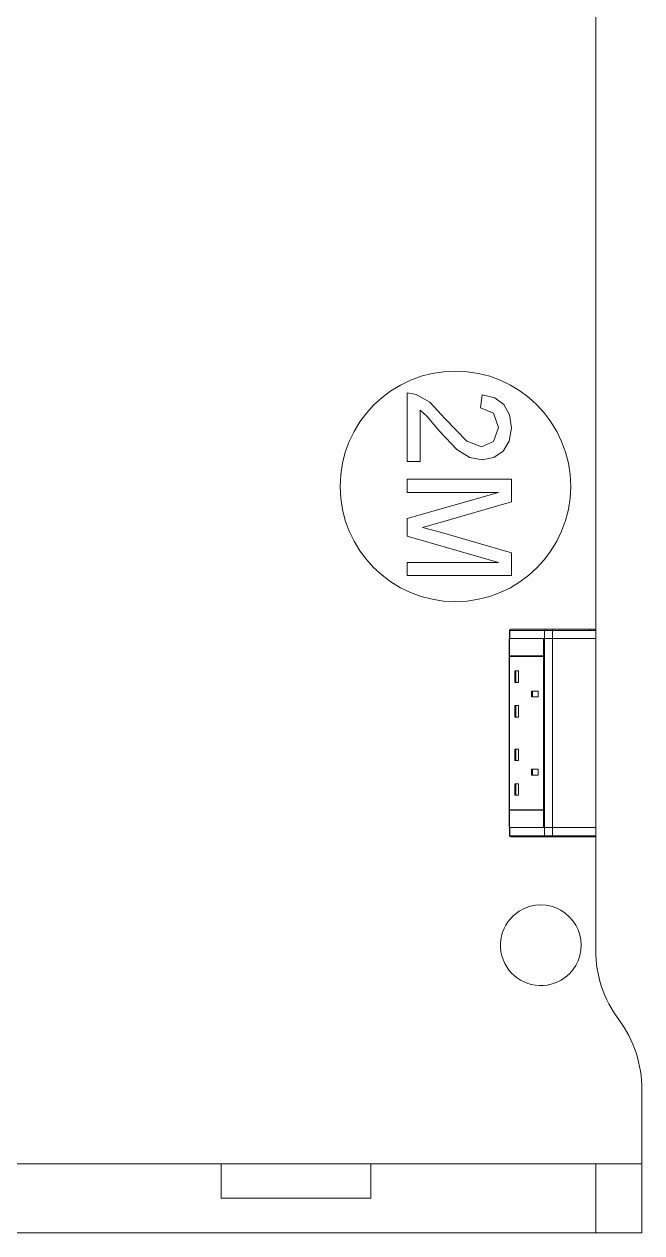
# Model space of a CAD drawing. Header units: millimetres. Extents: x 155920 to 295199, y -4084 to 97293.
# Drawn here: x 227338 to 227874, y 32621 to 33670 of the extents above; entities that cross this region are included whole.
import ezdxf

# ---------------------------------------------------------------- set-up
doc = ezdxf.new("R2010")
doc.units = ezdxf.units.MM
doc.header["$MEASUREMENT"] = 0
doc.layers.add('I-FURN', color=8, linetype='CONTINUOUS', lineweight=9)

msp = doc.modelspace()

# ---------------------------------------------------------------- linework, layer by layer
at = {"layer": 'I-FURN'}
for p, q in [((227834.2, 33143.6), (227834.2, 33975.9)), ((227834.2, 33975.9), (227834.2, 33143.6)), ((227678.4, 33348.3), (227670.6, 33349.6)), ((227670.6, 33349.6), (227670.6, 33290.2)), ((227690.4, 33341.5), (227678.4, 33348.3)), ((227703.5, 33327.3), (227690.4, 33341.5)), ((227735.6, 33348.1), (227734.2, 33336.8)), ((227746.6, 33345.4), (227735.6, 33348.1)), ((227754.5, 33339.5), (227746.6, 33345.4)), ((227759.4, 33330.7), (227754.5, 33339.5)), ((227681.9, 33290.2), (227681.9, 33334.6)), ((227681.9, 33334.6), (227687.7, 33329.5)), ((227687.7, 33329.5), (227698.6, 33316.5)), ((227734.2, 33336.8), (227745.6, 33332.1)), ((227745.6, 33332.1), (227749.8, 33319.6)), ((227761.1, 33319.3), (227759.4, 33330.7)), ((227722.4, 33307.8), (227703.5, 33327.3)), ((227749.8, 33319.6), (227745.5, 33307.5)), ((227759.2, 33307.9), (227761.1, 33319.3)), ((227698.6, 33316.5), (227714.1, 33300.3)), ((227735.2, 33302.9), (227722.4, 33307.8)), ((227745.5, 33307.5), (227735.2, 33302.9)), ((227753.8, 33299.1), (227759.2, 33307.9)), ((227714.1, 33300.3), (227725.1, 33293.7)), ((227745.7, 33293.5), (227753.8, 33299.1)), ((227670.6, 33290.2), (227681.9, 33290.2)), ((227725.1, 33293.7), (227735.8, 33291.6)), ((227735.8, 33291.6), (227745.7, 33293.5)), ((227670.6, 33274.7), (227670.6, 33263.4)), ((227761.1, 33274.7), (227670.6, 33274.7)), ((227761.1, 33255.2), (227761.1, 33274.7)), ((227670.6, 33263.4), (227749.8, 33263.4)), ((227749.8, 33263.4), (227670.6, 33240.7)), ((227697.3, 33236.7), (227761.1, 33255.2)), ((227670.6, 33240.7), (227670.6, 33225.4)), ((227684, 33233), (227697.3, 33236.7)), ((227670.6, 33225.4), (227749.8, 33202.6)), ((227698.4, 33229), (227684, 33233)), ((227761.1, 33210.8), (227698.4, 33229)), ((227749.8, 33202.6), (227670.6, 33202.6)), ((227670.6, 33202.6), (227670.6, 33191.3)), ((227761.1, 33191.3), (227761.1, 33210.8)), ((227670.6, 33191.3), (227761.1, 33191.3)), ((227759.4, 33136.6), (227759.4, 33143.6)), ((227759.6, 33143.6), (227759.4, 33143.6)), ((227759.4, 33136.6), (227759.4, 33143.6)), ((227759.4, 33136.6), (227759.4, 33143.6)), ((227789.8, 33143.6), (227759.6, 33143.6)), ((227759.6, 33143.6), (227759.6, 33136.6)), ((227759.7, 33144.4), (227759.7, 33144.4)), ((227760.4, 33144.6), (227790.6, 33144.6)), ((227760.4, 33144.6), (227790.6, 33144.6)), ((227796.7, 33143.6), (227789.8, 33143.6)), ((227789.8, 33143.6), (227789.8, 33136.6)), ((227829.2, 33144.6), (227790.6, 33144.6)), ((227790.6, 33144.6), (227796.2, 33144.6)), ((227796.2, 33144.6), (227833.2, 33144.6)), ((227834.2, 33143.6), (227796.7, 33143.6)), ((227796.7, 33143.6), (227796.7, 33136.6)), ((227829.2, 33143.6), (227829.2, 33144.6)), ((227833.2, 33144.6), (227829.2, 33144.6)), ((227833.2, 33144.6), (227833.2, 33144.6)), ((227834.2, 33143.6), (227834.2, 33136.6)), ((227834.2, 33143.6), (227834.2, 33136.6)), ((227759.2, 33136.5), (227759.2, 33121.5)), ((227789, 33136.5), (227759.2, 33136.5)), ((227759.6, 33136.6), (227759.4, 33136.6)), ((227759.4, 32972.6), (227759.4, 33136.5)), ((227789.8, 33136.6), (227759.6, 33136.6)), ((227789, 33121.5), (227789, 33136.5)), ((227789, 33136.5), (227791.5, 33136.5)), ((227789.2, 33136.5), (227789.2, 33121.5)), ((227789.8, 33136.5), (227789.2, 33136.5)), ((227796.7, 33136.6), (227789.8, 33136.6)), ((227789.8, 33136.5), (227796.7, 33136.5)), ((227789.8, 32972.6), (227789.8, 33136.5)), ((227834.2, 33136.6), (227796.7, 33136.6)), ((227796.7, 33136.5), (227834.2, 33136.5)), ((227796.7, 32972.6), (227796.7, 33136.5)), ((227834.2, 33136.5), (227834.2, 32972.6)), ((227834.2, 32972.6), (227834.2, 33136.5)), ((227759.2, 33121.5), (227789, 33121.5)), ((227759.2, 33121), (227759.2, 32988)), ((227759.2, 33121), (227789, 33121)), ((227759.6, 33121.5), (227759.6, 33121)), ((227789, 32988), (227789, 33121)), ((227789.2, 33121), (227789.2, 32988)), ((227764.2, 33108.4), (227767.1, 33108.4)), ((227764.2, 33098.4), (227764.2, 33108.4)), ((227764.9, 33098.4), (227764.9, 33108.4)), ((227767.1, 33098.4), (227767.1, 33108.4)), ((227764.2, 33098.4), (227767.1, 33098.4)), ((227778.5, 33090.9), (227784.3, 33090.9)), ((227778.5, 33085.9), (227778.5, 33090.9)), ((227779.3, 33085.9), (227779.3, 33090.9)), ((227784.3, 33085.9), (227784.3, 33090.9)), ((227764.2, 33078.4), (227767.1, 33078.4)), ((227764.2, 33068.4), (227764.2, 33078.4)), ((227764.9, 33068.4), (227764.9, 33078.4)), ((227767.1, 33068.4), (227767.1, 33078.4)), ((227778.5, 33085.9), (227784.3, 33085.9)), ((227764.2, 33068.4), (227767.1, 33068.4)), ((227764.2, 33040.6), (227767.1, 33040.6)), ((227764.2, 33030.6), (227764.2, 33040.6)), ((227764.9, 33030.6), (227764.9, 33040.6)), ((227767.1, 33030.6), (227767.1, 33040.6)), ((227764.2, 33030.6), (227767.1, 33030.6)), ((227778.5, 33023.1), (227784.3, 33023.1)), ((227778.5, 33018.1), (227778.5, 33023.1)), ((227784.3, 33018.1), (227778.5, 33018.1)), ((227779.3, 33018.1), (227779.3, 33023.1)), ((227784.3, 33023.1), (227784.3, 33018.1)), ((227764.2, 33010.6), (227767.1, 33010.6)), ((227764.2, 33000.6), (227764.2, 33010.6)), ((227764.9, 33000.6), (227764.9, 33010.6)), ((227767.1, 33000.6), (227767.1, 33010.6)), ((227764.2, 33000.6), (227767.1, 33000.6)), ((227759.2, 32988), (227789, 32988)), ((227789, 32987.5), (227759.2, 32987.5)), ((227759.2, 32987.5), (227759.2, 32972.5)), ((227759.6, 32988), (227759.6, 32987.5)), ((227789, 32972.5), (227789, 32987.5)), ((227789.2, 32987.5), (227789.2, 32972.6)), ((227759.2, 32972.5), (227789, 32972.5)), ((227759.4, 32965.5), (227759.4, 32972.5)), ((227759.4, 32965.5), (227759.4, 32972.5)), ((227759.4, 32972.5), (227759.4, 32965.5)), ((227759.4, 32972.5), (227759.6, 32972.5)), ((227759.6, 32965.5), (227759.6, 32972.5)), ((227759.6, 32972.5), (227789.8, 32972.5)), ((227789.2, 32972.6), (227789.8, 32972.6)), ((227796.7, 32972.6), (227789.8, 32972.6)), ((227789.8, 32965.5), (227789.8, 32972.5)), ((227789.8, 32972.5), (227796.7, 32972.5)), ((227834.2, 32972.6), (227796.7, 32972.6)), ((227796.7, 32965.5), (227796.7, 32972.5)), ((227796.7, 32972.5), (227834.2, 32972.5)), ((227834.2, 32972.5), (227834.2, 32965.5)), ((227834.2, 32965.5), (227834.2, 32972.5)), ((227759.4, 32965.5), (227759.6, 32965.5)), ((227759.6, 32965.5), (227789.8, 32965.5)), ((227759.7, 32964.7), (227759.7, 32964.7)), ((227790.6, 32964.5), (227760.4, 32964.5)), ((227790.6, 32964.5), (227760.4, 32964.5)), ((227789.8, 32965.5), (227796.7, 32965.5)), ((227790.6, 32964.5), (227829.2, 32964.5)), ((227796.2, 32964.5), (227790.6, 32964.5)), ((227833.2, 32964.5), (227796.2, 32964.5)), ((227796.7, 32965.5), (227834.2, 32965.5)), ((227829.2, 32964.5), (227829.2, 32965.5)), ((227829.2, 32964.5), (227833.2, 32964.5)), ((227834.2, 32865.9), (227834.2, 32965.5)), ((227834.2, 32965.5), (227834.2, 32865.9)), ((227874.2, 32620.9), (227874.2, 32744.8)), ((227874.2, 32744.8), (227874.2, 32620.9)), ((227074.2, 32680.9), (227509.2, 32680.9)), ((227834.2, 32680.9), (227114.2, 32680.9)), ((227509.2, 32680.9), (227639.2, 32680.9)), ((227509.2, 32680.9), (227509.2, 32650.9)), ((227509.2, 32650.9), (227509.2, 32680.9)), ((227639.2, 32680.9), (227874.2, 32680.9)), ((227639.2, 32680.9), (227639.2, 32650.9)), ((227639.2, 32680.9), (227639.2, 32650.9)), ((227874.2, 32680.9), (227834.2, 32680.9)), ((227834.2, 32680.9), (227834.2, 32620.9)), ((227834.2, 32680.9), (227834.2, 32620.9)), ((227874.2, 32680.9), (227874.2, 32620.9)), ((227874.2, 32680.9), (227874.2, 32620.9)), ((227639.2, 32650.9), (227509.2, 32650.9)), ((227509.2, 32650.9), (227639.2, 32650.9)), ((227874.2, 32620.9), (227074.2, 32620.9)), ((227074.2, 32620.9), (227874.2, 32620.9)), ((227874.2, 32620.9), (227074.2, 32620.9)), ((227114.2, 32620.9), (227834.2, 32620.9)), ((227834.2, 32620.9), (227874.2, 32620.9))]:
    msp.add_line(p, q, dxfattribs=at)
at = {"layer": 'I-FURN', "flags": 128}
for points in [[(227759.5, 33144.1), (227759.5, 33144.1), (227759.5, 33144), (227759.5, 33144), (227759.4, 33144), (227759.4, 33143.9), (227759.4, 33143.9), (227759.4, 33143.8), (227759.4, 33143.8), (227759.4, 33143.8), (227759.4, 33143.7), (227759.4, 33143.7), (227759.4, 33143.7), (227759.4, 33143.6), (227759.4, 33143.6)], [(227790.6, 33144.6), (227790.7, 33144.6), (227790.8, 33144.6), (227790.9, 33144.6), (227791.1, 33144.6), (227791.2, 33144.6), (227791.3, 33144.6), (227791.4, 33144.6), (227791.5, 33144.6), (227791.7, 33144.6), (227791.8, 33144.6), (227791.9, 33144.6), (227792.1, 33144.6), (227792.2, 33144.6), (227792.4, 33144.6), (227792.5, 33144.6), (227792.7, 33144.6), (227792.8, 33144.6), (227793, 33144.6), (227793.1, 33144.6), (227793.3, 33144.6), (227793.4, 33144.6), (227793.6, 33144.6), (227793.8, 33144.6), (227793.9, 33144.6), (227794.1, 33144.6), (227794.2, 33144.6), (227794.4, 33144.6), (227794.6, 33144.6), (227794.7, 33144.6), (227794.9, 33144.6), (227795, 33144.6), (227795.2, 33144.6), (227795.3, 33144.6), (227795.5, 33144.6), (227795.6, 33144.6), (227795.8, 33144.6), (227795.9, 33144.6), (227796.1, 33144.6), (227796.2, 33144.6)], [(227796.2, 33144.6), (227799, 33144.6), (227801.7, 33144.6), (227804.3, 33144.6), (227806.8, 33144.6), (227809.2, 33144.6), (227811.6, 33144.6), (227813.8, 33144.6), (227815.9, 33144.6), (227817.9, 33144.6), (227819.8, 33144.6), (227821.6, 33144.6), (227823.3, 33144.6), (227824.8, 33144.6), (227826.3, 33144.6), (227827.6, 33144.6), (227828.7, 33144.6), (227829.8, 33144.6), (227830.7, 33144.6), (227831.5, 33144.6), (227832.1, 33144.6), (227832.6, 33144.6), (227833, 33144.6), (227833.2, 33144.6)], [(227833.2, 33144.6), (227833.2, 33144.6), (227833.2, 33144.6), (227833.2, 33144.6), (227833.2, 33144.6), (227833.1, 33144.6), (227833.1, 33144.6), (227833.1, 33144.6), (227833, 33144.6), (227833, 33144.6), (227832.9, 33144.6), (227832.8, 33144.6), (227832.8, 33144.6), (227832.7, 33144.6), (227832.6, 33144.6), (227832.5, 33144.6), (227832.4, 33144.6), (227832.3, 33144.6), (227832.2, 33144.6), (227832.1, 33144.6), (227832, 33144.6), (227831.9, 33144.6), (227831.8, 33144.6), (227831.6, 33144.6), (227831.5, 33144.6), (227831.4, 33144.6), (227831.2, 33144.6), (227831.1, 33144.6), (227831, 33144.6), (227830.8, 33144.6), (227830.7, 33144.6), (227830.5, 33144.6), (227830.4, 33144.6), (227830.2, 33144.6), (227830.1, 33144.6), (227829.9, 33144.6), (227829.7, 33144.6), (227829.6, 33144.6), (227829.4, 33144.6), (227829.3, 33144.6), (227829.2, 33144.6)], [(227834.2, 33143.6), (227834.2, 33143.6), (227834.2, 33143.7), (227834.2, 33143.7), (227834.2, 33143.8), (227834.2, 33143.8), (227834.2, 33143.8), (227834.2, 33143.9), (227834.2, 33143.9), (227834.2, 33144), (227834.1, 33144), (227834.1, 33144), (227834.1, 33144.1), (227834.1, 33144.1), (227834.1, 33144.1), (227834, 33144.2), (227834, 33144.2), (227834, 33144.2), (227834, 33144.3), (227833.9, 33144.3), (227833.9, 33144.3), (227833.9, 33144.3), (227833.9, 33144.4), (227833.8, 33144.4), (227833.8, 33144.4), (227833.8, 33144.4), (227833.7, 33144.5), (227833.7, 33144.5), (227833.7, 33144.5), (227833.6, 33144.5), (227833.6, 33144.5), (227833.5, 33144.5), (227833.5, 33144.6), (227833.5, 33144.6), (227833.4, 33144.6), (227833.4, 33144.6), (227833.3, 33144.6), (227833.3, 33144.6), (227833.3, 33144.6), (227833.2, 33144.6), (227833.2, 33144.6)], [(227759.4, 32965.5), (227759.4, 32965.4), (227759.4, 32965.4), (227759.4, 32965.4), (227759.4, 32965.3), (227759.4, 32965.3), (227759.4, 32965.2), (227759.4, 32965.2), (227759.4, 32965.2), (227759.4, 32965.1), (227759.4, 32965.1), (227759.5, 32965.1), (227759.5, 32965), (227759.5, 32965)], [(227796.2, 32964.5), (227796.1, 32964.5), (227795.9, 32964.5), (227795.8, 32964.5), (227795.6, 32964.5), (227795.5, 32964.5), (227795.3, 32964.5), (227795.2, 32964.5), (227795, 32964.5), (227794.9, 32964.5), (227794.7, 32964.5), (227794.6, 32964.5), (227794.4, 32964.5), (227794.2, 32964.5), (227794.1, 32964.5), (227793.9, 32964.5), (227793.8, 32964.5), (227793.6, 32964.5), (227793.4, 32964.5), (227793.3, 32964.5), (227793.1, 32964.5), (227793, 32964.5), (227792.8, 32964.5), (227792.7, 32964.5), (227792.5, 32964.5), (227792.4, 32964.5), (227792.2, 32964.5), (227792.1, 32964.5), (227791.9, 32964.5), (227791.8, 32964.5), (227791.7, 32964.5), (227791.5, 32964.5), (227791.4, 32964.5), (227791.3, 32964.5), (227791.2, 32964.5), (227791.1, 32964.5), (227790.9, 32964.5), (227790.8, 32964.5), (227790.7, 32964.5), (227790.6, 32964.5)], [(227833.2, 32964.5), (227832.9, 32964.5), (227832.5, 32964.5), (227832, 32964.5), (227831.3, 32964.5), (227830.5, 32964.5), (227829.5, 32964.5), (227828.4, 32964.5), (227827.2, 32964.5), (227825.9, 32964.5), (227824.4, 32964.5), (227822.9, 32964.5), (227821.2, 32964.5), (227819.3, 32964.5), (227817.4, 32964.5), (227815.4, 32964.5), (227813.2, 32964.5), (227810.9, 32964.5), (227808.6, 32964.5), (227806.1, 32964.5), (227803.6, 32964.5), (227801, 32964.5), (227798.2, 32964.5), (227796.2, 32964.5)], [(227829.2, 32964.5), (227829.4, 32964.5), (227829.5, 32964.5), (227829.7, 32964.5), (227829.9, 32964.5), (227830, 32964.5), (227830.2, 32964.5), (227830.3, 32964.5), (227830.5, 32964.5), (227830.6, 32964.5), (227830.8, 32964.5), (227830.9, 32964.5), (227831.1, 32964.5), (227831.2, 32964.5), (227831.3, 32964.5), (227831.5, 32964.5), (227831.6, 32964.5), (227831.7, 32964.5), (227831.9, 32964.5), (227832, 32964.5), (227832.1, 32964.5), (227832.2, 32964.5), (227832.3, 32964.5), (227832.4, 32964.5), (227832.5, 32964.5), (227832.6, 32964.5), (227832.7, 32964.5), (227832.7, 32964.5), (227832.8, 32964.5), (227832.9, 32964.5), (227832.9, 32964.5), (227833, 32964.5), (227833, 32964.5), (227833.1, 32964.5), (227833.1, 32964.5), (227833.2, 32964.5), (227833.2, 32964.5), (227833.2, 32964.5), (227833.2, 32964.5), (227833.2, 32964.5)], [(227833.2, 32964.5), (227833.3, 32964.5), (227833.3, 32964.5), (227833.3, 32964.5), (227833.4, 32964.5), (227833.4, 32964.5), (227833.5, 32964.5), (227833.5, 32964.5), (227833.5, 32964.5), (227833.6, 32964.5), (227833.6, 32964.6), (227833.6, 32964.6), (227833.7, 32964.6), (227833.7, 32964.6), (227833.7, 32964.6), (227833.8, 32964.7), (227833.8, 32964.7), (227833.8, 32964.7), (227833.9, 32964.7), (227833.9, 32964.8), (227833.9, 32964.8), (227834, 32964.8), (227834, 32964.8), (227834, 32964.9), (227834, 32964.9), (227834.1, 32964.9), (227834.1, 32965), (227834.1, 32965), (227834.1, 32965), (227834.1, 32965.1), (227834.1, 32965.1), (227834.2, 32965.2), (227834.2, 32965.2), (227834.2, 32965.2), (227834.2, 32965.3), (227834.2, 32965.3), (227834.2, 32965.3), (227834.2, 32965.4), (227834.2, 32965.4), (227834.2, 32965.5), (227834.2, 32965.5)], [(227833.2, 32964.5), (227833.2, 32964.5), (227833.2, 32964.5)]]:
    msp.add_lwpolyline(points, dxfattribs=at)
at = {"layer": 'I-FURN'}
for centre, radius, start, end in [((227712.5, 33268.6), 100, 90, 270), ((227712.5, 33268.6), 100, 270, 90), ((227786.6, 32870.4), 35, 105, 285), ((227786.6, 32870.4), 35, 345.2996, 105), ((227786.6, 32870.4), 35, 285, 345), ((227934.2, 32865.9), 100, 180, 216.8699), ((227934.2, 32865.9), 100, 180, 216.8699), ((227774.2, 32745.9), 100, 359.3744, 36.8699), ((227774.2, 32745.9), 100, 359.3744, 36.8699)]:
    msp.add_arc(centre, radius, start, end, dxfattribs=at)
at = {"layer": 'I-FURN', "extrusion": (0, 0, -1)}
for centre, major_axis, ratio, start_param, end_param in [((227760.4, 33143.6), (0, 1), 0.819152, 4.712389, 6.283185), ((227790.6, 33143.6), (0, 1), 0.819152, 4.712389, 6.283185), ((227796.2, 33143.6), (0, 1), 0.56467, 0, 1.570796), ((227833.2, 33143.6), (0, 1), 0.998113, 0, 1.570796), ((227760.4, 32965.5), (0, -1), 0.819152, 0, 1.570796), ((227790.6, 32965.5), (0, 1), 0.819152, 3.141593, 4.712389), ((227796.2, 32965.5), (0, 1), 0.56467, 1.570796, 3.141593), ((227833.2, 32965.5), (0, 1), 0.998113, 1.570796, 3.141593)]:
    msp.add_ellipse(centre, major_axis=major_axis, ratio=ratio, start_param=start_param, end_param=end_param, dxfattribs=at)

doc.saveas('drawing.dxf')
